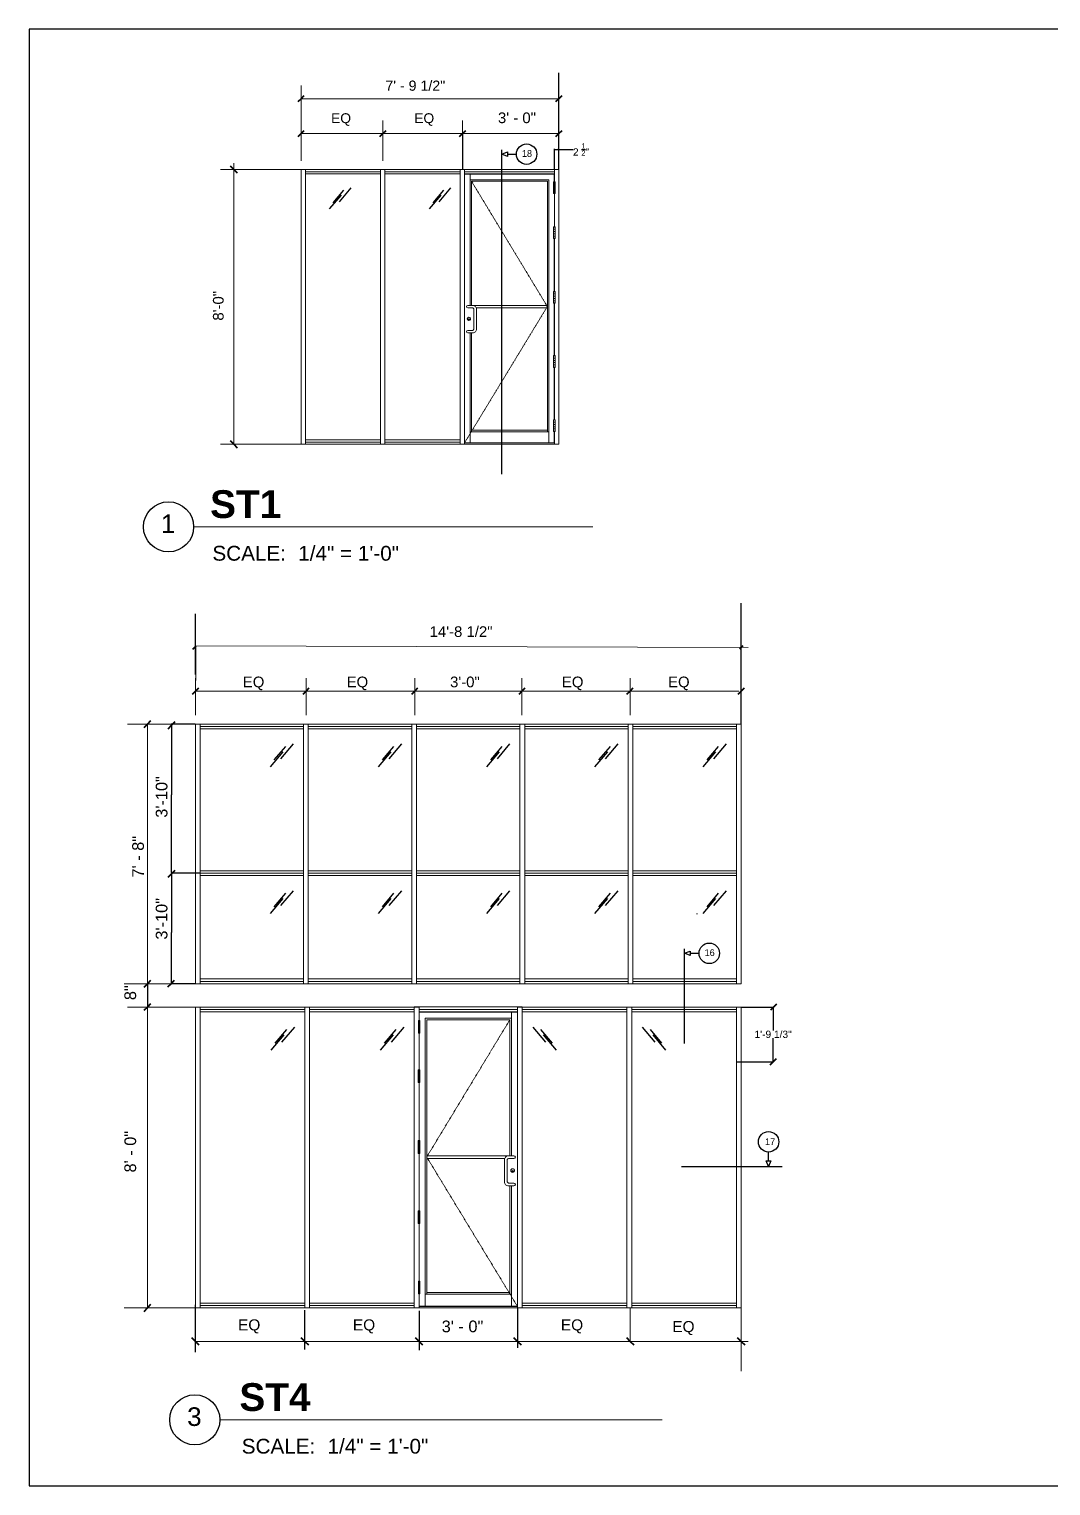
# Model space of a CAD drawing. Header units: inches. Extents: x -6061 to 13621, y -296 to 7483.
# Drawn here: x 8507 to 8858, y 5322 to 5823 of the extents above; entities that cross this region are included whole.
import ezdxf

# ---------------------------------------------------------------- set-up
doc = ezdxf.new("R2010")
doc.units = ezdxf.units.IN
doc.header["$MEASUREMENT"] = 0
doc.linetypes.add('HIDDEN', pattern=[0.375, 0.25, -0.125])
doc.layers.get('0').update_dxf_attribs({"linetype": 'CONTINUOUS'})
doc.layers.get('Defpoints').update_dxf_attribs({"color": 6, "linetype": 'CONTINUOUS', "lineweight": 15})
doc.styles.add('Arial$001H0', font='arial.ttf')
doc.styles.add('Arial$101H0', font='arialbd.ttf')
doc.dimstyles.get("Standard").update_dxf_attribs({"dimtxt": 0.18, "dimasz": 0.18, "dimexe": 0.18, "dimexo": 0.0625, "dimgap": 0.0625, "dimtad": 0, "dimtih": 1, "dimtoh": 1, "dimdec": 4, "dimzin": 0, "dimdsep": 46, "dimtxsty": 'Standard', "dimcen": 0.09, "dimadec": 0, "dimazin": 0, "dimtfac": 1, "dimtdec": 4, "dimtofl": 0, "dimtmove": 0, "dimatfit": 3, "dimfxl": 1, "dimtolj": 1, "dimtzin": 0, "dimlwd": -1, "dimlwe": -1, "dimarcsym": 0})

# ---------------------------------------------------------------- blocks, each defined once
blk = doc.blocks.new('*U52')
at = {"lineweight": 5, "ltscale": 0.5}
blk.add_line((22995, -3896.69), (23033.25, -3896.69), dxfattribs=at)
at = {"lineweight": 5}
for p, q in [((22995, -3896.69), (22995, -3992.69)), ((22995, -3898.44), (23033.25, -3898.44)), ((22995, -3990.94), (23033.25, -3990.94)), ((22995, -3992.69), (23033.25, -3992.69))]:
    blk.add_line(p, q, dxfattribs=at)
at = {"color": 8, "lineweight": 5}
for p, q in [((23033.25, -3897.56), (22995, -3897.56)), ((23033.25, -3951.81), (22995, -3951.81)), ((23033.25, -3991.81), (22995, -3991.81))]:
    blk.add_line(p, q, dxfattribs=at)
at = {"lineweight": 5}
for points in [[(23035, -3992.69), (23033.25, -3992.69), (23033.25, -3896.69), (23035, -3896.69)], [(23033.25, -3950.94), (22995, -3950.94), (22995, -3952.69), (23033.25, -3952.69)]]:
    blk.add_lwpolyline(points, close=True, dxfattribs=at)
at = {"color": 8, "ltscale": 0.008}
for points in [[(23026.54, -3904.97), (23022.32, -3909.95)], [(23029.44, -3904.04), (23024.77, -3909.55)], [(23025.57, -3906.92), (23020.85, -3912.47)], [(23026.54, -3959.22), (23022.32, -3964.2)], [(23029.44, -3958.29), (23024.77, -3963.8)], [(23025.57, -3961.17), (23020.85, -3966.72)]]:
    blk.add_lwpolyline(points, dxfattribs=at)
at = {"layer": 'Defpoints', "color": 6, "lineweight": 5}
blk.add_lwpolyline([(22995, -3896.69), (22993.25, -3896.69), (22993.25, -3992.69), (22995, -3992.69)], dxfattribs=at)
blk = doc.blocks.new('*U53')
at = {"lineweight": 5, "ltscale": 0.5}
blk.add_line((22995, -3896.69), (23033.25, -3896.69), dxfattribs=at)
at = {"lineweight": 5}
for p, q in [((22995, -3896.69), (22995, -3992.69)), ((22995, -3898.44), (23033.25, -3898.44)), ((22995, -3990.94), (23033.25, -3990.94)), ((22995, -3992.69), (23033.25, -3992.69))]:
    blk.add_line(p, q, dxfattribs=at)
at = {"color": 8, "lineweight": 5}
for p, q in [((23033.25, -3897.56), (22995, -3897.56)), ((23033.25, -3951.81), (22995, -3951.81)), ((23033.25, -3991.81), (22995, -3991.81))]:
    blk.add_line(p, q, dxfattribs=at)
at = {"lineweight": 5}
for points in [[(23035, -3992.69), (23033.25, -3992.69), (23033.25, -3896.69), (23035, -3896.69)], [(23033.25, -3950.94), (22995, -3950.94), (22995, -3952.69), (23033.25, -3952.69)]]:
    blk.add_lwpolyline(points, close=True, dxfattribs=at)
at = {"color": 8, "ltscale": 0.008}
for points in [[(23026.54, -3904.97), (23022.32, -3909.95)], [(23029.44, -3904.04), (23024.77, -3909.55)], [(23025.57, -3906.92), (23020.85, -3912.47)], [(23026.54, -3959.22), (23022.32, -3964.2)], [(23029.44, -3958.29), (23024.77, -3963.8)], [(23025.57, -3961.17), (23020.85, -3966.72)]]:
    blk.add_lwpolyline(points, dxfattribs=at)
at = {"layer": 'Defpoints', "color": 6, "lineweight": 5}
blk.add_lwpolyline([(22995, -3896.69), (22993.25, -3896.69), (22993.25, -3992.69), (22995, -3992.69)], dxfattribs=at)
blk = doc.blocks.new('*U54')
at = {"lineweight": 5, "ltscale": 0.5}
blk.add_line((22995, -3896.69), (23033.25, -3896.69), dxfattribs=at)
at = {"lineweight": 5}
for p, q in [((22995, -3896.69), (22995, -3992.69)), ((22995, -3898.44), (23033.25, -3898.44)), ((22995, -3990.94), (23033.25, -3990.94)), ((22995, -3992.69), (23033.25, -3992.69))]:
    blk.add_line(p, q, dxfattribs=at)
at = {"color": 8, "lineweight": 5}
for p, q in [((23033.25, -3897.56), (22995, -3897.56)), ((23033.25, -3951.81), (22995, -3951.81)), ((23033.25, -3991.81), (22995, -3991.81))]:
    blk.add_line(p, q, dxfattribs=at)
at = {"lineweight": 5}
for points in [[(23035, -3992.69), (23033.25, -3992.69), (23033.25, -3896.69), (23035, -3896.69)], [(23033.25, -3950.94), (22995, -3950.94), (22995, -3952.69), (23033.25, -3952.69)]]:
    blk.add_lwpolyline(points, close=True, dxfattribs=at)
at = {"color": 8, "ltscale": 0.008}
for points in [[(23026.54, -3904.97), (23022.32, -3909.95)], [(23029.44, -3904.04), (23024.77, -3909.55)], [(23025.57, -3906.92), (23020.85, -3912.47)], [(23026.54, -3959.22), (23022.32, -3964.2)], [(23029.44, -3958.29), (23024.77, -3963.8)], [(23025.57, -3961.17), (23020.85, -3966.72)]]:
    blk.add_lwpolyline(points, dxfattribs=at)
at = {"layer": 'Defpoints', "color": 6, "lineweight": 5}
blk.add_lwpolyline([(22995, -3896.69), (22993.25, -3896.69), (22993.25, -3992.69), (22995, -3992.69)], dxfattribs=at)
blk = doc.blocks.new('*U55')
at = {"lineweight": 5, "ltscale": 0.5}
blk.add_line((22995, -3896.69), (23033.25, -3896.69), dxfattribs=at)
at = {"color": 8, "lineweight": 5}
for p, q in [((23033.25, -3897.56), (22995, -3897.56)), ((23033.25, -3951.81), (22995, -3951.81)), ((23033.25, -3991.81), (22995, -3991.81))]:
    blk.add_line(p, q, dxfattribs=at)
at = {"lineweight": 5}
for p, q in [((22995, -3898.44), (23033.25, -3898.44)), ((22995, -3990.94), (23033.25, -3990.94)), ((22995, -3992.69), (23033.25, -3992.69))]:
    blk.add_line(p, q, dxfattribs=at)
for points in [[(22995, -3992.69), (22993.25, -3992.69), (22993.25, -3896.69), (22995, -3896.69)], [(23035, -3992.69), (23033.25, -3992.69), (23033.25, -3896.69), (23035, -3896.69)], [(23033.25, -3950.94), (22995, -3950.94), (22995, -3952.69), (23033.25, -3952.69)]]:
    blk.add_lwpolyline(points, close=True, dxfattribs=at)
at = {"color": 8, "ltscale": 0.008}
for points in [[(23026.54, -3904.97), (23022.32, -3909.95)], [(23029.44, -3904.04), (23024.77, -3909.55)], [(23025.57, -3906.92), (23020.85, -3912.47)], [(23026.54, -3959.22), (23022.32, -3964.2)], [(23029.44, -3958.29), (23024.77, -3963.8)], [(23025.57, -3961.17), (23020.85, -3966.72)]]:
    blk.add_lwpolyline(points, dxfattribs=at)
blk = doc.blocks.new('_CLOSEDFILLED')
at = {"color": 0, "lineweight": -2, "true_color": 0x000000}
blk.add_line((-1, 0), (-2, 0), dxfattribs=at)
blk.add_solid([(-1, 0.2), (0, 0), (-1, 0.2), (-1, -0.2)], dxfattribs=at)
blk = doc.blocks.new('*D95')
at = {"color": 0, "transparency": 16777216}
for p, q in [((8687.23, 5774.51), (8687.23, 5781.51)), ((8687.41, 5781.33), (8688.55, 5781.33)), ((8688.73, 5774.51), (8688.73, 5781.51)), ((8688.73, 5781.33), (8693.72, 5781.33))]:
    blk.add_line(p, q, dxfattribs=at)
at = {"layer": 'Defpoints', "color": 0, "transparency": 16777216}
for p in [(8688.73, 5781.33), (8687.23, 5774.44), (8688.73, 5774.44)]:
    blk.add_point(p, dxfattribs=at)
at = {"color": 0, "transparency": 16777216, "xscale": 0.18, "yscale": 0.18, "zscale": 0.18, "rotation": 180}
blk.add_blockref('_CLOSEDFILLED', (8687.23, 5781.33), dxfattribs=at)
at = {"color": 0, "transparency": 16777216, "xscale": 0.18, "yscale": 0.18, "zscale": 0.18}
blk.add_blockref('_CLOSEDFILLED', (8688.73, 5781.33), dxfattribs=at)
at = {"color": 0, "transparency": 16777216, "insert": (8696.36, 5781.33), "char_height": 2.5, "attachment_point": 5, "style": 'Arial$001H0'}
blk.add_mtext('2 {\\H0.7x;\\S1/2;}"', dxfattribs=at)
blk = doc.blocks.new('*D101')
at = {"color": 0, "transparency": 16777216}
for p, q in [((8751.42, 5486.77), (8762.51, 5486.77)), ((8762.33, 5486.59), (8762.33, 5478.74)), ((8762.33, 5468.17), (8762.33, 5476.02)), ((8749.78, 5467.99), (8762.51, 5467.99))]:
    blk.add_line(p, q, dxfattribs=at)
at = {"layer": 'Defpoints', "color": 0, "transparency": 16777216}
for p in [(8751.36, 5486.77), (8749.71, 5467.99), (8762.33, 5467.99)]:
    blk.add_point(p, dxfattribs=at)
at = {"color": 0, "transparency": 16777216, "xscale": 0.18, "yscale": 0.18, "zscale": 0.18}
for p, rotation in [((8762.33, 5486.77), 90), ((8762.33, 5467.99), 270)]:
    blk.add_blockref('_CLOSEDFILLED', p, dxfattribs=dict(at, rotation=rotation))
at = {"color": 0, "transparency": 16777216, "insert": (8762.33, 5477.38), "char_height": 2.5, "attachment_point": 5, "style": 'Arial$001H0'}
blk.add_mtext('1\'-9 1/3"', dxfattribs=at)
blk = doc.blocks.new('dr')
at = {"lineweight": 5}
for p, q in [((9243.27, 4083.86), (9277.15, 4083.86)), ((9243.27, 4083.86), (9243.27, 3989.51)), ((9244.77, 4083.86), (9244.77, 3989.51)), ((9244.77, 4082.36), (9275.65, 4082.36)), ((9244.77, 4082.36), (9275.65, 4082.36)), ((9247.19, 4079.82), (9247.19, 4037.17)), ((9275.86, 4079.65), (9275.35, 4079.65)), ((9275.86, 4079.65), (9275.86, 4075.62)), ((9275.9, 4064.2), (9275.38, 4064.2)), ((9275.9, 4064.2), (9275.9, 4060.17)), ((9275.9, 4041.97), (9275.38, 4041.97)), ((9275.9, 4041.97), (9275.9, 4037.94)), ((9275.9, 4019.95), (9275.38, 4019.95)), ((9275.9, 4019.95), (9275.9, 4015.91)), ((9275.86, 3997.92), (9275.35, 3997.92)), ((9275.86, 3997.92), (9275.86, 3993.89)), ((9277.15, 3989.51), (9243.27, 3989.51)), ((9275.65, 3989.94), (9244.77, 3989.94))]:
    blk.add_line(p, q, dxfattribs=at)
at = {"color": 8, "lineweight": 5}
blk.add_line((9275.65, 4083.11), (9244.77, 4083.11), dxfattribs=at)
at = {"lineweight": 5, "extrusion": (0, 1, 0)}
for p, q in [((9244.8, 4082.29), (9275.62, 4082.29)), ((9246.68, 4037.17), (9246.68, 4082.29)), ((9246.68, 4080.36), (9273.75, 4080.36)), ((9273.75, 3990), (9273.75, 4080.36)), ((9275.62, 4079.65), (9275.62, 4082.29)), ((9275.65, 4064), (9275.65, 4083.86)), ((9277.15, 3989.51), (9277.15, 4083.86)), ((9247.19, 4079.82), (9273.23, 4079.82)), ((9273.23, 3993.8), (9273.23, 4079.82)), ((9275.35, 4079.57), (9275.86, 4079.57)), ((9275.35, 4078.8), (9275.86, 4078.8)), ((9275.86, 4078.02), (9275.35, 4078.02)), ((9275.86, 4077.25), (9275.35, 4077.25)), ((9275.86, 4076.48), (9275.35, 4076.48)), ((9275.35, 4075.71), (9275.86, 4075.71)), ((9244.8, 3990), (9244.8, 4066.64)), ((9275.38, 4064.12), (9275.9, 4064.12)), ((9275.38, 4063.35), (9275.9, 4063.35)), ((9275.9, 4062.57), (9275.38, 4062.57)), ((9275.9, 4061.8), (9275.38, 4061.8)), ((9275.9, 4061.03), (9275.38, 4061.03)), ((9275.38, 4060.26), (9275.9, 4060.26)), ((9275.62, 4041.97), (9275.62, 4059.97)), ((9275.65, 4041.97), (9275.65, 4059.97)), ((9275.38, 4041.89), (9275.9, 4041.89)), ((9275.38, 4041.12), (9275.9, 4041.12)), ((9275.9, 4040.34), (9275.38, 4040.34)), ((9275.9, 4039.57), (9275.38, 4039.57)), ((9275.9, 4038.8), (9275.38, 4038.8)), ((9275.38, 4038.03), (9275.9, 4038.03)), ((9275.62, 4019.95), (9275.62, 4037.94)), ((9275.65, 4019.95), (9275.65, 4037.94)), ((9246.68, 3990), (9246.68, 4027.73)), ((9247.19, 3993.8), (9247.19, 4027.73)), ((9275.38, 4019.86), (9275.9, 4019.86)), ((9275.38, 4019.09), (9275.9, 4019.09)), ((9275.9, 4018.32), (9275.38, 4018.32)), ((9275.9, 4017.54), (9275.38, 4017.54)), ((9275.9, 4016.77), (9275.38, 4016.77)), ((9275.38, 4016), (9275.9, 4016)), ((9275.62, 3997.92), (9275.62, 4015.91)), ((9275.65, 3997.92), (9275.65, 4015.91)), ((9275.35, 3997.83), (9275.86, 3997.83)), ((9246.68, 3993.8), (9273.75, 3993.8)), ((9247.19, 3994.34), (9273.23, 3994.34)), ((9271.11, 3993.85), (9271.11, 3993.85)), ((9275.86, 3997.06), (9275.35, 3997.06)), ((9275.86, 3996.29), (9275.35, 3996.29)), ((9275.86, 3995.52), (9275.35, 3995.52)), ((9275.35, 3994.74), (9275.86, 3994.74)), ((9275.35, 3993.97), (9275.86, 3993.97)), ((9275.62, 3990), (9275.62, 3993.89)), ((9275.65, 3989.51), (9275.65, 3993.89)), ((9244.8, 3990), (9275.62, 3990))]:
    blk.add_line(p, q, dxfattribs=at)
at = {"color": 251, "linetype": 'HIDDEN', "lineweight": 5, "true_color": 0x636466}
for q in [(9247.19, 4079.82), (9244.8, 3990)]:
    blk.add_line((9273.23, 4036.81), q, dxfattribs=at)
at = {"color": 1, "lineweight": 5}
for p, q in [((9247.59, 4037.17), (9273.23, 4037.17)), ((9248.8, 4036.31), (9273.23, 4036.31))]:
    blk.add_line(p, q, dxfattribs=at)
at = {"lineweight": 5}
blk.add_lwpolyline([(9244.77, 3989.51), (9243.27, 3989.51), (9243.27, 4083.86), (9244.77, 4083.86)], close=True, dxfattribs=at)
for points in [[(9275.86, 4075.62), (9275.35, 4075.62), (9275.35, 4079.65)], [(9275.9, 4060.17), (9275.38, 4060.17), (9275.38, 4064.2)], [(9275.9, 4037.94), (9275.38, 4037.94), (9275.38, 4041.97)], [(9275.9, 4015.91), (9275.38, 4015.91), (9275.38, 4019.95)], [(9275.86, 3993.89), (9275.35, 3993.89), (9275.35, 3997.92)]]:
    blk.add_lwpolyline(points, dxfattribs=at)
at = {"color": 1, "lineweight": 5}
blk.add_lwpolyline([(9247.59, 4037.17), (9245.87, 4037.17, 1), (9245.87, 4036.31), (9247.59, 4036.31, -0.414214), (9248.02, 4035.88), (9248.02, 4029.02), (9247.59, 4028.59), (9245.87, 4028.59, 1), (9245.87, 4027.73), (9247.59, 4027.73, 0.414214), (9248.88, 4029.02), (9248.88, 4035.88, 0.414214)], format="xyb", close=True, dxfattribs=at)
at = {"lineweight": 5}
blk.add_polyline3d([(9246.79, 4032.53, 0), (9246.75, 4032.53, 0), (9246.75, 4032.27, 0), (9246.79, 4032.27, 0)], close=True, dxfattribs=at)
for centre, radius in [((9246.28, 4032.57), 0.585), ((9246.28, 4032.57), 0.544), ((9246.28, 4032.38), 0.187)]:
    blk.add_circle(centre, radius, dxfattribs=at)
for centre, start, end in [((9246.27, 4032.36), 104.3987, 255.6013), ((9246.77, 4032.36), 284.3987, 75.6013)]:
    blk.add_arc(centre, 0.0788, start, end, dxfattribs=at)

msp = doc.modelspace()

# ---------------------------------------------------------------- linework, layer by layer
for p, q in [((8688.73449, 5792.97302), (8688.73449, 5807.70972)), ((8688.73449, 5774.44478), (8688.73449, 5792.97302)), ((8655.67229, 5786.77872), (8655.67229, 5774.44478)), ((8671.07932, 5779.72399), (8674.17084, 5779.72399)), ((8751.34137, 5583.9493), (8751.34137, 5625.48894)), ((8563.93454, 5601.0225), (8563.93454, 5621.79232)), ((8733.81267, 5505.21407), (8736.90419, 5505.21407)), ((8547.47244, 5494.77429), (8547.47244, 5486.77429)), ((8760.77948, 5433.87549), (8760.77948, 5436.967)), ((8730.90482, 5432.01327), (8765.46817, 5432.01327)), ((8563.93454, 5368.17025), (8563.93454, 5384.51866)), ((8601.51296, 5369.17382), (8601.51296, 5382.68276)), ((8640.73544, 5382.35149), (8640.73544, 5368.84254)), ((8674.55601, 5383.21389), (8674.55601, 5369.70494))]:
    msp.add_line(p, q)
at = {"color": 7, "linetype": 'Continuous', "lineweight": 9, "true_color": 0x000007}
for p, q in [((8600.23383, 5798.7923), (8600.23383, 5803.27737)), ((8600.23383, 5798.7923), (8600.23383, 5777.40814)), ((8600.23383, 5798.7923), (8688.73449, 5798.7923)), ((8600.23383, 5786.77872), (8600.23383, 5791.26379)), ((8628.2942, 5786.77872), (8628.2942, 5791.26379)), ((8655.67229, 5786.77872), (8655.67229, 5791.26379)), ((8655.67229, 5786.77872), (8655.67229, 5791.26379)), ((8600.23383, 5786.77872), (8600.23383, 5777.40814)), ((8600.23383, 5786.77872), (8620.9931, 5786.77872)), ((8620.9931, 5786.77872), (8657.91482, 5786.77872)), ((8628.2942, 5786.77872), (8628.2942, 5777.40814)), ((8653.42975, 5786.77872), (8688.73449, 5786.77872)), ((8577.16776, 5776.68732), (8577.16776, 5680.09818)), ((8577.16776, 5774.44479), (8572.6026, 5774.44479)), ((8577.16776, 5774.44479), (8600.23383, 5774.44479)), ((8577.16776, 5680.09272), (8572.6026, 5680.09272)), ((8577.16776, 5680.09272), (8600.23383, 5680.09272)), ((8563.35315, 5651.70493), (8700.42102, 5651.70493)), ((8563.93454, 5610.79279), (8753.71512, 5610.29908)), ((8564.05467, 5610.69952), (8563.97458, 5586.99273)), ((8563.97458, 5595.24205), (8563.97458, 5599.72712)), ((8601.94363, 5595.24207), (8601.94363, 5599.72713)), ((8639.2658, 5595.24207), (8639.2658, 5599.72713)), ((8676.0989, 5595.24207), (8676.0989, 5599.72713)), ((8713.19647, 5595.24207), (8713.19647, 5599.72713)), ((8563.97458, 5595.24205), (8563.97458, 5586.99273)), ((8564.00245, 5595.24207), (8639.2658, 5595.24207)), ((8601.94363, 5595.24207), (8601.94363, 5586.99275)), ((8639.2658, 5595.24207), (8676.66806, 5595.24207)), ((8639.2658, 5595.24207), (8639.2658, 5586.99275)), ((8676.0989, 5595.24207), (8676.0989, 5586.99275)), ((8676.66806, 5595.24207), (8714.07032, 5595.24207)), ((8713.19647, 5595.24207), (8713.19647, 5586.99275)), ((8714.07032, 5595.24207), (8750.52858, 5595.24207)), ((8565.87873, 5583.94929), (8540.61524, 5583.94929)), ((8547.47244, 5583.94929), (8547.47244, 5494.78027)), ((8547.47244, 5583.94929), (8552.47251, 5583.94929)), ((8564.71802, 5494.77429), (8539.45453, 5494.77429)), ((8547.47244, 5494.77429), (8552.47251, 5494.77429)), ((8565.87873, 5486.77429), (8540.61524, 5486.77429)), ((8547.47244, 5489.23047), (8547.47244, 5383.43962)), ((8547.47244, 5486.77429), (8552.47251, 5486.77429)), ((8751.3569, 5385.0752), (8751.3569, 5361.65384)), ((8564.71802, 5383.43364), (8539.45453, 5383.43364)), ((8547.47244, 5383.43364), (8552.47251, 5383.43364)), ((8713.28624, 5383.44269), (8713.28624, 5373.1794)), ((8640.73544, 5371.91713), (8640.73544, 5376.82948)), ((8640.73544, 5371.91713), (8640.73544, 5376.82948)), ((8674.55601, 5371.91713), (8674.55601, 5376.82948)), ((8674.55601, 5371.91713), (8674.55601, 5376.82948)), ((8713.28624, 5371.91713), (8713.28624, 5376.82948)), ((8751.3569, 5371.91713), (8751.3569, 5376.82948)), ((8602.00521, 5371.91713), (8563.93454, 5371.91713)), ((8640.73544, 5371.91713), (8600.29632, 5371.91713)), ((8677.75946, 5371.91713), (8640.73544, 5371.91713)), ((8713.28624, 5371.91713), (8672.84711, 5371.91713)), ((8753.81308, 5371.91713), (8713.28624, 5371.91713)), ((8751.3569, 5371.91713), (8751.3569, 5361.65384)), ((8572.35242, 5344.97325), (8724.26204, 5344.97325))]:
    msp.add_line(p, q, dxfattribs=at)
at = {"color": 7, "linetype": 'Continuous', "lineweight": 40, "true_color": 0x000007}
for p, q in [((8600.23383, 5798.7923), (8601.35509, 5799.91357)), ((8688.73449, 5798.7923), (8689.85575, 5799.91357)), ((8600.23383, 5798.7923), (8599.11256, 5797.67103)), ((8688.73449, 5798.7923), (8687.61322, 5797.67103)), ((8600.23383, 5786.77872), (8599.11256, 5785.65746)), ((8600.23383, 5786.77872), (8601.35509, 5787.89999)), ((8628.2942, 5786.77872), (8627.17293, 5785.65746)), ((8628.2942, 5786.77872), (8629.41546, 5787.89999)), ((8655.67229, 5786.77872), (8654.55102, 5785.65746)), ((8655.67229, 5786.77872), (8654.55102, 5785.65746)), ((8655.67229, 5786.77872), (8656.79355, 5787.89999)), ((8655.67229, 5786.77872), (8656.79355, 5787.89999)), ((8688.73449, 5786.77872), (8687.61322, 5785.65746)), ((8688.73449, 5786.77872), (8689.85575, 5787.89999)), ((8577.16776, 5774.44479), (8576.0465, 5775.56605)), ((8577.16776, 5774.44479), (8578.28903, 5773.32352)), ((8577.16776, 5680.09272), (8576.0465, 5681.21399)), ((8577.16776, 5680.09272), (8578.28903, 5678.89136)), ((8564.05467, 5610.69952), (8562.93341, 5609.57825)), ((8751.90201, 5610.868), (8750.78074, 5609.74674)), ((8563.97458, 5595.24205), (8562.85332, 5594.12079)), ((8563.97458, 5595.24205), (8565.09585, 5596.36332)), ((8601.94363, 5595.24207), (8600.82236, 5594.1208)), ((8601.94363, 5595.24207), (8603.06489, 5596.36333)), ((8639.2658, 5595.24207), (8638.14453, 5594.1208)), ((8639.2658, 5595.24207), (8640.38706, 5596.36333)), ((8676.0989, 5595.24207), (8674.97763, 5594.1208)), ((8676.0989, 5595.24207), (8677.22016, 5596.36333)), ((8713.19647, 5595.24207), (8711.99512, 5594.1208)), ((8713.19647, 5595.24207), (8714.31774, 5596.36333)), ((8751.34137, 5595.24207), (8750.22011, 5594.1208)), ((8751.34137, 5595.24207), (8752.46264, 5596.36333)), ((8547.47244, 5583.94929), (8548.70053, 5585.17738)), ((8555.76078, 5583.58331), (8556.98887, 5584.8114)), ((8547.47244, 5583.94929), (8546.24436, 5582.72121)), ((8555.76078, 5583.58331), (8554.53269, 5582.26751)), ((8555.76078, 5532.55734), (8554.53269, 5531.24154)), ((8555.76078, 5532.55734), (8556.98887, 5533.78543)), ((8547.47244, 5494.77429), (8546.24436, 5493.45849)), ((8547.47244, 5494.77429), (8548.70053, 5496.00238)), ((8555.58078, 5494.77429), (8554.35269, 5493.54621)), ((8555.58078, 5494.77429), (8556.80887, 5496.00238)), ((8547.47244, 5486.77429), (8546.24436, 5485.54621)), ((8547.47244, 5486.77429), (8548.70053, 5488.00238)), ((8762.50909, 5486.77429), (8761.38782, 5485.65303)), ((8762.50909, 5486.77429), (8763.63036, 5487.89556)), ((8762.32909, 5467.98506), (8761.20782, 5466.7837)), ((8762.32909, 5467.98506), (8763.45036, 5469.10633)), ((8547.47244, 5383.43364), (8548.70053, 5384.66172)), ((8547.47244, 5383.43364), (8546.24436, 5382.11783)), ((8563.93454, 5371.91713), (8562.70645, 5373.14522)), ((8563.93454, 5371.91713), (8565.16262, 5370.68905)), ((8601.51296, 5371.91713), (8600.28487, 5373.14522)), ((8601.51296, 5371.91713), (8600.28487, 5373.14522)), ((8601.51296, 5371.91713), (8602.74104, 5370.68905)), ((8601.51296, 5371.91713), (8602.74104, 5370.68905)), ((8640.73544, 5371.91713), (8639.50735, 5373.14522)), ((8640.73544, 5371.91713), (8639.50735, 5373.14522)), ((8640.73544, 5371.91713), (8639.50735, 5373.14522)), ((8640.73544, 5371.91713), (8641.96353, 5370.68905)), ((8640.73544, 5371.91713), (8641.96353, 5370.68905)), ((8640.73544, 5371.91713), (8641.96353, 5370.68905)), ((8674.55601, 5371.91713), (8673.32792, 5373.14522)), ((8674.55601, 5371.91713), (8673.32792, 5373.14522)), ((8674.55601, 5371.91713), (8675.78409, 5370.68905)), ((8674.55601, 5371.91713), (8675.78409, 5370.68905)), ((8713.28624, 5371.91713), (8712.05815, 5373.14522)), ((8713.28624, 5371.91713), (8714.51432, 5370.68905)), ((8751.3569, 5371.91713), (8750.12882, 5373.14522)), ((8751.3569, 5371.91713), (8752.58499, 5370.68905))]:
    msp.add_line(p, q, dxfattribs=at)
at = {"lineweight": 5, "ltscale": 0.5}
for p, q in [((8600.23383, 5774.44479), (8622.04472, 5774.44478)), ((8622.04472, 5774.44478), (8654.85351, 5774.44478)), ((8565.57859, 5486.77429), (8601.51296, 5486.77429)), ((8603.15701, 5486.77429), (8639.09138, 5486.77429)), ((8712.13443, 5486.77429), (8676.20007, 5486.77429)), ((8749.71285, 5486.77429), (8713.77848, 5486.77429))]:
    msp.add_line(p, q, dxfattribs=at)
at = {"color": 8, "lineweight": 5}
for p, q in [((8622.04472, 5773.69426), (8601.73488, 5773.69426)), ((8627.54367, 5773.69426), (8622.04472, 5773.69426)), ((8654.85351, 5773.69426), (8629.04472, 5773.69426)), ((8622.04472, 5680.84322), (8601.73488, 5680.84323)), ((8627.54367, 5680.84322), (8622.04472, 5680.84322)), ((8654.85351, 5680.84322), (8629.04472, 5680.84322)), ((8601.51296, 5485.95226), (8565.57859, 5485.95226)), ((8639.09138, 5485.95226), (8603.15701, 5485.95226)), ((8676.20007, 5485.95226), (8712.13443, 5485.95226)), ((8713.77848, 5485.95226), (8749.71285, 5485.95226)), ((8601.51296, 5384.25564), (8565.57859, 5384.25564)), ((8639.09138, 5384.25564), (8603.15701, 5384.25564)), ((8676.20007, 5384.25564), (8712.13443, 5384.25564)), ((8713.77848, 5384.25564), (8749.71285, 5384.25564))]:
    msp.add_line(p, q, dxfattribs=at)
at = {"lineweight": 5}
for p, q in [((8601.73488, 5772.9437), (8622.04472, 5772.9437)), ((8622.04472, 5772.9437), (8627.54367, 5772.9437)), ((8629.04472, 5774.4448), (8629.04472, 5680.09272)), ((8629.04472, 5772.9437), (8654.85351, 5772.9437)), ((8600.23383, 5680.09272), (8622.04472, 5680.09272)), ((8601.73488, 5681.59378), (8622.04472, 5681.59378)), ((8622.04472, 5681.59378), (8627.54367, 5681.59378)), ((8622.04472, 5680.09272), (8654.85351, 5680.09272)), ((8629.04472, 5681.59378), (8654.85351, 5681.59378)), ((8565.57859, 5485.13021), (8601.51296, 5485.13021)), ((8603.15701, 5486.77431), (8603.15701, 5383.43364)), ((8603.15701, 5485.13021), (8639.09138, 5485.13021)), ((8712.13443, 5485.13021), (8676.20007, 5485.13021)), ((8712.13443, 5486.77431), (8712.13443, 5383.43364)), ((8749.71285, 5485.13021), (8713.77848, 5485.13021)), ((8565.57859, 5385.0777), (8601.51296, 5385.0777)), ((8603.15701, 5385.0777), (8639.09138, 5385.0777)), ((8712.13443, 5385.0777), (8676.20007, 5385.0777)), ((8749.71285, 5385.0777), (8713.77848, 5385.0777)), ((8565.57859, 5383.43364), (8601.51296, 5383.43364)), ((8603.15701, 5383.43364), (8639.09138, 5383.43364)), ((8712.13443, 5383.43364), (8676.20007, 5383.43364)), ((8749.71285, 5383.43364), (8713.77848, 5383.43364))]:
    msp.add_line(p, q, dxfattribs=at)
at = {"color": 7}
for p, q in [((8563.87204, 5583.94929), (8555.58078, 5583.94929)), ((8555.76078, 5583.76929), (8555.76078, 5559.68524)), ((8555.76078, 5532.92331), (8555.76078, 5559.68524)), ((8565.49762, 5532.74332), (8555.58078, 5532.74332)), ((8565.49762, 5532.74331), (8555.58078, 5532.74331)), ((8555.76078, 5532.56332), (8555.76078, 5512.41902)), ((8555.76078, 5494.95429), (8555.76078, 5512.41902)), ((8563.87204, 5494.77429), (8555.58078, 5494.77429))]:
    msp.add_line(p, q, dxfattribs=at)
at = {"color": 8, "linetype": 'Continuous', "lineweight": 9, "true_color": 0x7f7f7f}
msp.add_line((8735.97241, 5518.80146), (8736.37286, 5518.80146), dxfattribs=at)
for points in [[(8506.86252, 5322.28244), (9214.31752, 5322.28244), (9214.31752, 5822.67744), (8506.86252, 5822.67744)], [(8669.2171, 5779.72399), (8671.07932, 5780.50914), (8671.07932, 5778.93884), (8669.2171, 5779.72399)], [(8731.95045, 5505.21407), (8733.81267, 5505.99922), (8733.81267, 5504.42893), (8731.95045, 5505.21407)], [(8760.77948, 5432.01327), (8759.99434, 5433.87549), (8761.56463, 5433.87549), (8760.77948, 5432.01327)]]:
    msp.add_lwpolyline(points, close=True)
for points in [[(8669.04709, 5781.26251), (8669.04709, 5669.8301)], [(8731.78045, 5506.75259), (8731.78045, 5474.18321)]]:
    msp.add_lwpolyline(points)
at = {"lineweight": 5}
for points in [[(8601.73488, 5680.09272), (8600.23383, 5680.09272), (8600.23383, 5774.44479), (8601.73488, 5774.44479)], [(8629.04472, 5680.09272), (8627.54367, 5680.09272), (8627.54367, 5774.44479), (8629.04472, 5774.44479)], [(8656.35457, 5680.09272), (8654.85351, 5680.09272), (8654.85351, 5774.44478), (8656.35457, 5774.44478)], [(8565.57859, 5383.43364), (8563.93454, 5383.43364), (8563.93454, 5486.77429), (8565.57859, 5486.77429)], [(8603.15701, 5383.43364), (8601.51296, 5383.43364), (8601.51296, 5486.77429), (8603.15701, 5486.77429)], [(8640.73543, 5383.43363), (8639.09138, 5383.43363), (8639.09138, 5486.77429), (8640.73543, 5486.77429)], [(8674.55601, 5383.43363), (8676.20007, 5383.43363), (8676.20007, 5486.77429), (8674.55601, 5486.77429)], [(8712.13443, 5383.43364), (8713.77848, 5383.43364), (8713.77848, 5486.77429), (8712.13443, 5486.77429)], [(8749.71285, 5383.43364), (8751.3569, 5383.43364), (8751.3569, 5486.77429), (8749.71285, 5486.77429)]]:
    msp.add_lwpolyline(points, close=True, dxfattribs=at)
at = {"color": 8, "ltscale": 0.008}
for points in [[(8613.95084, 5765.67092), (8609.90604, 5760.90199)], [(8614.78721, 5767.33958), (8611.16376, 5763.06743)], [(8617.27625, 5768.1368), (8613.26553, 5763.40805)], [(8648.26068, 5765.67092), (8644.21589, 5760.90199)], [(8649.09705, 5767.33958), (8645.4736, 5763.06743)], [(8651.58609, 5768.1368), (8647.57537, 5763.40805)], [(8597.93426, 5479.86537), (8593.54145, 5474.68613)], [(8635.51268, 5479.86537), (8631.11987, 5474.68613)], [(8679.77876, 5479.86537), (8684.17157, 5474.68613)], [(8717.35718, 5479.86537), (8721.74999, 5474.68613)], [(8594.29205, 5477.16457), (8589.86192, 5471.94133)], [(8595.2081, 5478.9922), (8591.23946, 5474.31306)], [(8631.87047, 5477.16457), (8627.44034, 5471.94132)], [(8632.78652, 5478.9922), (8628.81788, 5474.31305)], [(8682.50492, 5478.9922), (8686.47356, 5474.31305)], [(8683.42097, 5477.16457), (8687.8511, 5471.94132)], [(8720.08334, 5478.9922), (8724.05198, 5474.31306)], [(8720.99939, 5477.16457), (8725.42952, 5471.94133)]]:
    msp.add_lwpolyline(points, dxfattribs=at)
at = {"lineweight": 5}
msp.add_lwpolyline([(8629.04472, 5757.28985), (8629.04472, 5758.79091)], dxfattribs=at)
for centre, radius in [((8677.68425, 5779.72399), 3.51342), ((8554.73641, 5651.70493), 8.61674), ((8740.4176, 5505.21407), 3.51342), ((8760.77948, 5440.48042), 3.51342), ((8563.73568, 5344.97325), 8.61674)]:
    msp.add_circle(centre, radius)
at = {"layer": 'Defpoints', "color": 6, "lineweight": 5}
for points in [[(8629.04472, 5774.4448), (8627.54367, 5774.4448), (8627.54367, 5680.09272), (8629.04472, 5680.09272)], [(8603.15701, 5486.77431), (8601.51296, 5486.77431), (8601.51296, 5383.43364), (8603.15701, 5383.43364)], [(8712.13443, 5486.77431), (8713.77849, 5486.77431), (8713.77848, 5383.43364), (8712.13443, 5383.43364)]]:
    msp.add_lwpolyline(points, dxfattribs=at)

# ---------------------------------------------------------------- block references
msp.add_blockref('dr', (-588.41706, 1690.58653))
at = {"color": 7, "xscale": 0.18, "yscale": 0.18, "zscale": 0.18}
for p, rotation in [((8555.76078, 5583.94929), 90), ((8555.76078, 5532.74331), 270), ((8555.76078, 5532.74332), 90), ((8555.76078, 5494.77429), 270)]:
    msp.add_blockref('_CLOSEDFILLED', p, dxfattribs=dict(at, rotation=rotation))
for name, p, xscale, yscale, zscale in [('*U55', (-12794.64175, 9203.60545), 0.9289062530062924, 0.9289062530062924, 0.9289062530062924), ('*U55', (-12757.4855, 9203.60547), 0.9289062530062924, 0.9289062530062924, 0.9289062530062924), ('*U54', (-12720.32925, 9203.60546), 0.9289062530062924, 0.9289062530062924, 0.9289062530062924), ('*U53', (-12683.173, 9203.60546), 0.9289062530062924, 0.9289062530062924, 0.9289062530062924), ('*U52', (-12646.01675, 9203.60546), 0.9289062530062924, 0.9289062530062924, 0.9289062530062924), ('dr', (18800.04193, 1013.86231), -1.095266211785717, 1.095266211785717, 1.095266211785717)]:
    msp.add_blockref(name, p, dxfattribs=dict(xscale=xscale, yscale=yscale, zscale=zscale))

# ---------------------------------------------------------------- texts
at = {"color": 7, "true_color": 0x000007}
for s, height, style, p in [('7\' - 9 1/2"', 3.4905041, 'Arial$001H0', (8629.19298, 5801.51554)), ('EQ', 3.40067, 'Arial$001H0', (8610.5343, 5790.38271)), ('EQ', 3.40067, 'Arial$001H0', (8639.09244, 5790.38271)), ('3\' - 0"', 3.667117, 'Arial$001H0', (8667.84575, 5790.38271)), ('ST1', 9.54154, 'Arial$101H0', (8568.99195, 5654.74801)), ('1', 6.40061, 'Arial$001H0', (8552.11157, 5649.59523)), ('SCALE:', 5.086183, 'Arial$001H0', (8569.79069, 5640.09149)), ('1/4" = 1\'-0"', 5.0830544, 'Arial$001H0', (8599.26399, 5640.09149)), ('EQ', 3.796841, 'Arial$001H0', (8578.58218, 5375.68242)), ('EQ', 3.796841, 'Arial$001H0', (8618.02329, 5375.68242)), ('EQ', 3.796841, 'Arial$001H0', (8689.44599, 5375.68242)), ('3\' - 0"', 4.01647, 'Arial$001H0', (8648.52177, 5375.05012)), ('EQ', 3.796841, 'Arial$001H0', (8727.69639, 5375.10132)), ('ST4', 9.54154, 'Arial$101H0', (8579.05776, 5348.0165)), ('3', 6.40061, 'Arial$001H0', (8561.11084, 5342.86355)), ('SCALE:', 5.086183, 'Arial$001H0', (8579.85651, 5333.35993)), ('1/4" = 1\'-0"', 5.0830544, 'Arial$001H0', (8609.3298, 5333.35993))]:
    msp.add_text(s, height=height, dxfattribs=dict(at, style=style)).set_placement(p)
for s, p in [('18', (8676.07433, 5778.79348)), ('16', (8738.80768, 5504.28356)), ('17', (8759.55093, 5439.31493))]:
    msp.add_text(s, height=2.327636).set_placement(p)
at = {"color": 7, "true_color": 0x000007, "style": 'Arial$001H0'}
for s, height, p in [('8\'-0"', 3.667117, (8573.64349, 5722.54609)), ('3\'-10"', 4.01647, (8554.34578, 5551.78353)), ('7\' - 8"', 4.01647, (8546.2581, 5531.25409)), ('3\'-10"', 4.01647, (8554.34578, 5509.91508)), ('8"', 4.01647, (8543.58533, 5489.1355)), ('8\' - 0"', 4.01647, (8543.58533, 5429.93139))]:
    msp.add_text(s, height=height, rotation=90, dxfattribs=at).set_placement(p)
at = {"color": 7, "style": 'Arial$001H0'}
for s, p in [('14\'-8 1/2"', (8644.38714, 5613.88665)), ('EQ', (8580.23123, 5596.60291)), ('EQ', (8615.88319, 5596.60291)), ('3\'-0"', (8651.3983, 5596.60291)), ('EQ', (8689.79487, 5596.60291)), ('EQ', (8726.25774, 5596.60291))]:
    msp.add_text(s, height=3.667117, dxfattribs=at).set_placement(p)

# ---------------------------------------------------------------- dimensions: what is measured, and where the dimension line sits
at = {"color": 7}
dim = msp.add_linear_dim(base=(8688.73449, 5781.32861), p1=(8687.23342, 5774.44478), p2=(8688.73449, 5774.44478), text='2 {\\H0.7x;\\S1/2;}"', dimstyle='Standard', override={"dimtxt": 2.5, "dimzin": 8, "dimtxsty": 'Arial$001H0', "dimtdec": 2, "dimtofl": 1, "dimtolj": 0, "dimtzin": 8}, dxfattribs=at)
dim.commit()
dim.dimension.update_dxf_attribs({"geometry": '*D95', "text_midpoint": (8696.36149, 5781.32861), "dimtype": 160})
dim = msp.add_linear_dim(base=(8762.32909, 5467.98506), p1=(8751.3569, 5486.77429), p2=(8749.71285, 5467.98506), angle=90, text='1\'-9 1/3"', dimstyle='Standard', override={"dimtxt": 2.5, "dimzin": 8, "dimtxsty": 'Arial$001H0', "dimtdec": 2, "dimtofl": 1, "dimtolj": 0, "dimtzin": 8}, dxfattribs=at)
dim.commit()
dim.dimension.update_dxf_attribs({"geometry": '*D101', "text_midpoint": (8762.32909, 5477.37968)})

doc.saveas('drawing.dxf')
